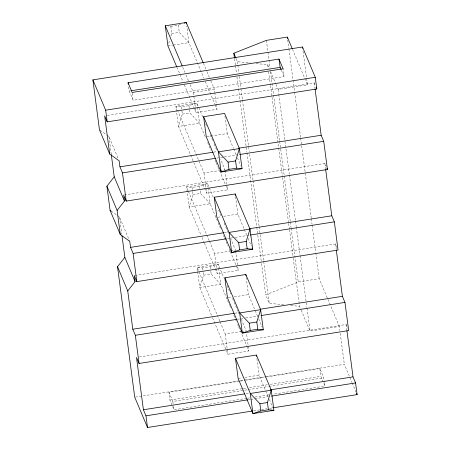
<?xml version="1.0" encoding="UTF-8"?>
<svg xmlns="http://www.w3.org/2000/svg" width="450" height="450" viewBox="0 0 450 450"><rect width="100%" height="100%" fill="white"/><g stroke="black" fill="none" stroke-linecap="round" stroke-linejoin="round"><path stroke-width="0.34" stroke-dasharray="2.25 1.69" d="M168.733 43.324L169.937 39.426M170.944 36.18L171.743 33.581L170.792 26.331L168.722 26.128M181.929 110.824L182.362 114.114L178.549 126.461L193.562 162.062M192.549 191.362L192.982 194.653L189.169 207L200.908 234.833M203.254 272.559L203.602 275.192L199.789 287.539L212.344 317.312M283.725 304.757L269.257 303.328L265.68 294.84L298.243 281.976L319.207 278.685L327.645 298.693M170.792 26.331L178.335 25.144L180.968 24.266M205.245 136.766L199.513 123.171L178.549 126.461L175.894 106.329L181.406 106.869L188.955 105.683L196.858 103.039L203.136 117.928M220.5 228.308L210.133 203.709L189.169 207L186.514 186.862L192.026 187.408L199.575 186.221L207.478 183.578L213.21 197.167M197.589 270.872L197.134 267.401L202.646 267.947L210.189 266.76L218.093 264.116L223.824 277.706M171.743 33.581L179.291 32.394L188.893 42.632L203.906 78.238M167.929 45.922L172.665 45.18M173.34 45.073L188.893 42.632L186.694 25.971M128.649 86.901L129.234 91.052L130.618 90.832M129.234 91.052L133.116 100.266L284.04 76.584L283.078 68.771M190.114 84.696L193.388 92.464L214.352 89.173L214.718 91.952M107.426 115.363L314.263 82.907L315.54 85.939M276.002 84.369L278.145 89.443L307.491 84.836L302.951 50.422M182.362 114.114L189.911 112.933L199.513 123.171L196.858 103.039L175.894 106.329L177.261 109.564M194.681 109.361L196.042 112.601L217.007 109.311L216.366 104.451M206.944 136.738L227.227 133.554L233.426 148.258M213.609 152.134L217.08 151.588M216.861 158.085L223.796 156.994M224.494 156.887L237.679 154.817M177.531 110.211L204.007 173.002L219.561 170.561M220.236 170.454L224.972 169.712L220.601 159.356M124.346 194.912L324.877 163.446L326.16 166.477M192.982 194.653L200.531 193.472L210.133 203.709L208.024 187.74M193.838 162.714L206.662 193.134L227.627 189.849L226.986 184.989M217.564 217.277L220.944 216.748M223.65 216.321L237.847 214.093L244.046 228.797M224.229 232.672L227.7 232.127M227.481 238.624L230.254 238.185M230.946 238.078L234.416 237.532M235.114 237.426L248.293 235.356M209.441 241.239L214.627 253.541L230.181 251.1M230.856 250.993L235.586 250.251L230.676 238.601M134.966 275.451L335.498 243.984L337.033 247.618M203.602 275.192L211.146 274.011L220.748 284.248L229.483 304.965M204.452 243.248L217.282 273.673L238.241 270.382L237.6 265.523M228.184 297.816L231.564 297.281M234.264 296.859L248.468 294.632L254.936 309.971M234.816 313.211L238.286 312.671M237.375 319.275L240.846 318.729M241.537 318.623L242.927 318.403M245.7 317.97L258.891 315.9M220.061 321.778L225.248 334.08L240.801 331.639M241.476 331.532L245.531 330.896M139.281 356.974L346.118 324.523L347.653 328.157M301.174 310.129L309.999 331.054L339.345 326.452L339.891 330.581M212.614 317.964L227.903 354.212L248.861 350.921L246.572 333.568M238.123 378.456L242.179 377.82M244.884 377.398L259.088 375.171L268.251 396.9M135.416 397.086L243.692 380.093M244.389 379.986L264.516 376.83M265.213 376.718L344.334 364.303L351.951 382.359M246.69 398.368L173.998 409.77L169.909 400.072L168.947 392.265L239.563 381.184M240.255 381.071L245.098 380.312M245.79 380.205L265.871 377.055M266.563 376.948L319.871 368.584L323.752 377.792L324.338 381.943M169.909 400.072L242.601 388.665M243.292 388.558L246.752 388.018M249.519 387.579L267.519 384.756M270.293 384.322L320.827 376.391L324.917 386.089L272.993 394.239M168.947 392.265L172.834 401.473L247.601 389.745M248.293 389.632L268.369 386.483M269.061 386.376L323.752 377.792M246.133 393.643L248.906 393.204M247.382 398.256L249.458 397.929M254.993 397.063L268.841 394.892M248.687 399.701L250.076 399.488M250.768 399.375L254.239 398.835M254.931 398.723L268.121 396.652M253.699 410.839L266.884 408.769M269.662 408.33L273.133 407.79M236.121 58.68L237.398 61.712L250.493 63.006M256.005 63.551L267.716 64.71L269.055 67.883M290.616 305.438L299.571 306.326L300.909 309.493M100.024 130.202L106.138 134.561M106.695 134.961L108.917 136.547L118.333 158.878M111.201 211.14L116.758 215.1M117.309 215.499L119.531 217.086L129.487 240.688M292.522 49.337L307.491 84.836M281.447 70.442L284.04 76.584M270.658 71.685L275.738 83.734M327.915 299.34L339.345 326.452M352.221 383.001L356.029 392.029M203.434 63.281L206.708 71.049M206.983 71.696L209.436 77.524M210.803 80.758L214.352 89.173M205.268 81.472L214.824 104.13M215.094 104.777L217.007 109.311M233.696 148.894L236.121 154.648M237.471 157.843L240.705 165.516M182.745 67.219L184.928 72.399M186.019 74.987L188.477 80.814M205.594 123.75L206.409 125.696M210.229 134.758L212.687 140.586M214.054 143.82L215.415 147.054M215.691 147.701L217.052 150.941M176.94 67.286L182.942 81.529M184.309 84.763L194.406 108.714M207.697 142.594L210.977 150.362M215.072 160.071L215.888 162.011M216.163 162.658L217.8 166.545M218.07 167.192L227.627 189.849M244.316 229.433L247.011 235.828M248.091 238.382L251.325 246.054M218.666 210.116L221.124 215.944M224.123 223.065L225.489 226.299M225.765 226.946L228.493 233.421M223.504 235.429L224.325 237.369M224.595 238.016L227.874 245.784M229.236 249.024L230.057 250.965M230.327 251.612L236.059 265.207M236.334 265.854L238.241 270.382M255.206 310.613L257.631 316.361M258.711 318.921L262.209 327.229M188.151 190.749L186.514 186.862L207.478 183.578L207.934 187.048M188.426 191.396L209.171 240.593M227.104 285.474L230.648 293.889M232.56 298.423L233.927 301.657M234.197 302.304L238.022 311.366M238.292 312.019L239.113 313.959M241.296 319.134L246.206 330.789M201.999 237.426L204.182 242.601M229.759 305.612L230.574 307.553M233.848 315.321L235.215 318.555M235.491 319.202L236.306 321.148M237.673 324.382L238.489 326.323M238.764 326.97L240.126 330.21M240.401 330.857L246.679 345.746M246.954 346.393L248.861 350.921M269.325 399.459L272.829 407.767M219.786 321.131L197.134 267.401L218.093 264.116L218.554 267.587M324.433 382.635L324.917 386.089M172.834 401.473L173.413 405.624M173.509 406.316L173.998 409.77M314.263 82.907L314.989 88.419M324.877 163.446L325.609 168.953M335.498 243.984L336.223 249.491M346.118 324.523L346.843 330.03M340.251 333.332L344.334 364.303M287.719 39.859L288.821 48.212M288.911 48.909L292.95 79.549M293.04 80.241L294.508 91.384M294.604 92.081L300.572 137.34M300.662 138.037L311.22 218.109M311.31 218.807L312.047 224.376M312.137 225.073L315.72 252.225M315.81 252.922L319.207 278.685M278.145 89.443L278.696 93.617M278.786 94.314L289.344 174.386M289.434 175.084L295.402 220.343M295.493 221.04L296.229 226.609M296.319 227.306L299.993 255.161M300.082 255.853L306.877 307.378M306.968 308.076L309.999 331.054M266.389 40.359L267.857 51.502M267.947 52.2L270.062 68.214M270.517 71.696L279.608 140.631M279.697 141.322L284.197 175.444M284.293 176.141L290.256 221.4M290.351 222.092L291.082 227.666M291.178 228.358L298.243 281.976M267.716 64.71L268.172 68.192M268.633 71.674L270.377 84.904M270.472 85.601L282.499 176.816M282.589 177.508L288.557 222.767M288.647 223.464L289.384 229.033M289.474 229.731L293.147 257.586M293.237 258.278L299.571 306.326M237.398 61.712L237.769 64.496M237.859 65.194L238.866 72.855M239.327 76.337L240.885 88.172M240.981 88.869L242.359 99.315M242.449 100.007L249.244 151.532M249.609 154.322L253.007 180.084M253.097 180.776L259.065 226.035M259.155 226.732L263.655 260.854M263.745 261.551L269.257 303.328M234.557 58.798L235.384 65.064M235.474 65.762L236.481 73.418M236.942 76.899L238.41 88.043M238.506 88.74L239.974 99.877M240.064 100.575L246.859 152.1M246.949 152.797L256.68 226.603M256.77 227.301L261.18 260.724M261.546 263.509L265.68 294.84M224.938 116.196L227.227 133.554M235.558 196.734L237.847 214.093M246.178 277.273L248.468 294.632M256.888 358.504L259.088 375.171M214.808 92.644L216.276 103.753M225.062 170.409L226.89 184.292M235.682 250.942L237.51 264.831M218.644 268.279L220.748 284.248L199.789 287.539L197.685 271.569M193.388 92.464L195.311 107.044M195.401 107.741L196.042 112.601M204.007 173.002L205.931 187.583M206.021 188.274L206.662 193.134M214.627 253.541L216.551 268.121M216.641 268.813L217.282 273.673M225.248 334.08L227.171 348.66M227.261 349.352L227.903 354.212M178.335 25.144L179.291 32.394M188.955 105.683L189.911 112.933M199.575 186.221L199.834 188.201M200.183 190.834L200.531 193.472M210.189 266.76L210.454 268.734M210.803 271.373L211.146 274.011M181.406 106.869L181.845 110.166M192.026 187.408L192.459 190.699M202.646 267.947L203.169 271.896M108.917 136.547L111.206 153.906M119.531 217.086L121.821 234.439M319.871 368.584L320.827 376.391M132.238 93.105L133.116 100.266"/><path stroke-width="0.67" d="M242.049 168.711L236.537 168.171L235.586 160.92L239.394 148.579L224.572 113.422L203.614 116.707L206.269 136.845L221.091 172.001L242.049 168.711L239.394 148.579L218.436 151.864L203.614 116.707M252.129 247.972L252.669 249.249L247.157 248.709L246.201 241.459L250.014 229.112L235.192 193.956L214.234 197.246L216.889 217.384L231.711 252.54L252.669 249.249L250.014 229.112L229.056 232.403L214.234 197.246M263.289 329.788L257.777 329.243L256.821 321.998L260.634 309.651L245.812 274.494L224.848 277.785L227.503 297.923L242.331 333.073L263.289 329.788L260.634 309.651L239.676 312.941L224.848 277.785M273.909 410.327L268.397 409.781L267.441 402.536L271.254 390.189L256.433 355.033L235.468 358.324L238.123 378.456L252.945 413.612L273.909 410.327L271.254 390.189L250.29 393.48L235.468 358.324M325.699 169.644L331.779 215.792L334.339 221.856L338.051 250.042L136.828 281.621L133.11 253.429L130.551 247.371L129.757 241.329L120.313 234.591L110.087 210.347L106.903 186.182L114.227 176.816L111.296 154.597M120.313 234.591L117.124 210.431L124.448 201.06L123.649 195.019L126.208 201.083L327.437 169.504L323.719 141.317L321.165 135.259L315.079 89.106M252.309 411.053L147.504 427.5L134.724 397.192L117.523 266.721L124.841 257.355L122.006 235.828M336.313 250.183L342.399 296.331L344.959 302.394L348.671 330.581L139.061 363.471L135.343 335.284L132.789 329.22L127.744 290.97L135.067 281.599L134.269 275.558L136.828 281.621M234.461 58.101L233.82 53.229L266.389 40.359L287.347 37.074L292.247 48.69M184.264 23.164L186.238 22.5L203.158 62.634M228.994 169.352L221.091 172.001L218.436 151.864L228.037 162.107L228.994 169.352L236.537 168.171M239.614 249.891L231.711 252.54L229.056 232.403L238.657 242.646L239.614 249.891L247.157 248.709M250.234 330.429L242.331 333.073L239.676 312.941L249.278 323.179L250.234 330.429L257.777 329.243M260.848 410.968L252.945 413.612L250.29 393.48L259.892 403.718L260.848 410.968L268.397 409.781M176.664 66.639L167.929 45.922L165.279 25.791L186.238 22.5L186.424 23.889M109.693 154.052L99.467 129.808L92.886 79.875L302.496 46.986L315.276 77.288L316.817 88.971L107.201 121.86L104.647 115.796L109.693 154.052L119.138 160.791L119.936 166.832L122.49 172.89L126.208 201.083M128.07 82.755L278.989 59.074L283.078 68.771L132.159 92.453L128.07 82.755L128.261 84.139M131.31 90.726L280.153 67.371L281.188 69.829M92.886 79.875L105.666 110.183L315.276 77.288M119.936 166.832L212.917 152.241M238.59 148.213L321.165 135.259M122.49 172.89L215.471 158.304M239.76 154.491L323.719 141.317M228.037 162.107L235.586 160.92M130.551 247.371L223.537 232.779M249.21 228.752L331.779 215.792M133.11 253.429L226.091 238.843M250.374 235.029L334.339 221.856M238.657 242.646L246.201 241.459M132.789 329.22L234.124 313.324M260.499 309.184L342.399 296.331M135.343 335.284L236.678 319.382M260.972 315.574L344.959 302.394M249.278 323.179L256.821 321.998M139.061 363.471L136.502 357.412L143.409 409.759L244.744 393.863M270.422 389.829L353.019 376.869L355.573 382.933L357.114 394.611L273.133 407.79M143.409 409.759L145.963 415.822L247.995 399.814M271.592 396.107L355.573 382.933M259.892 403.718L267.441 402.536M110.087 210.347L111.201 211.14M316.052 87.148L316.817 88.971M326.925 168.294L327.437 169.504M233.82 53.229L235.868 58.078M356.569 393.322L357.114 394.611M165.279 25.791L182.199 65.925M114.227 176.816L124.448 201.06M106.903 186.182L117.124 210.431M124.841 257.355L135.067 281.599M117.523 266.721L127.744 290.97M278.989 59.074L280.153 67.371M346.933 330.722L353.019 376.869M302.496 46.986L302.681 48.358M287.347 37.074L287.533 38.464M235.192 193.956L235.378 195.345M245.812 274.494L245.993 275.884M256.433 355.033L256.613 356.423M105.666 110.183L107.201 121.86M145.963 415.822L147.504 427.5"/></g></svg>
